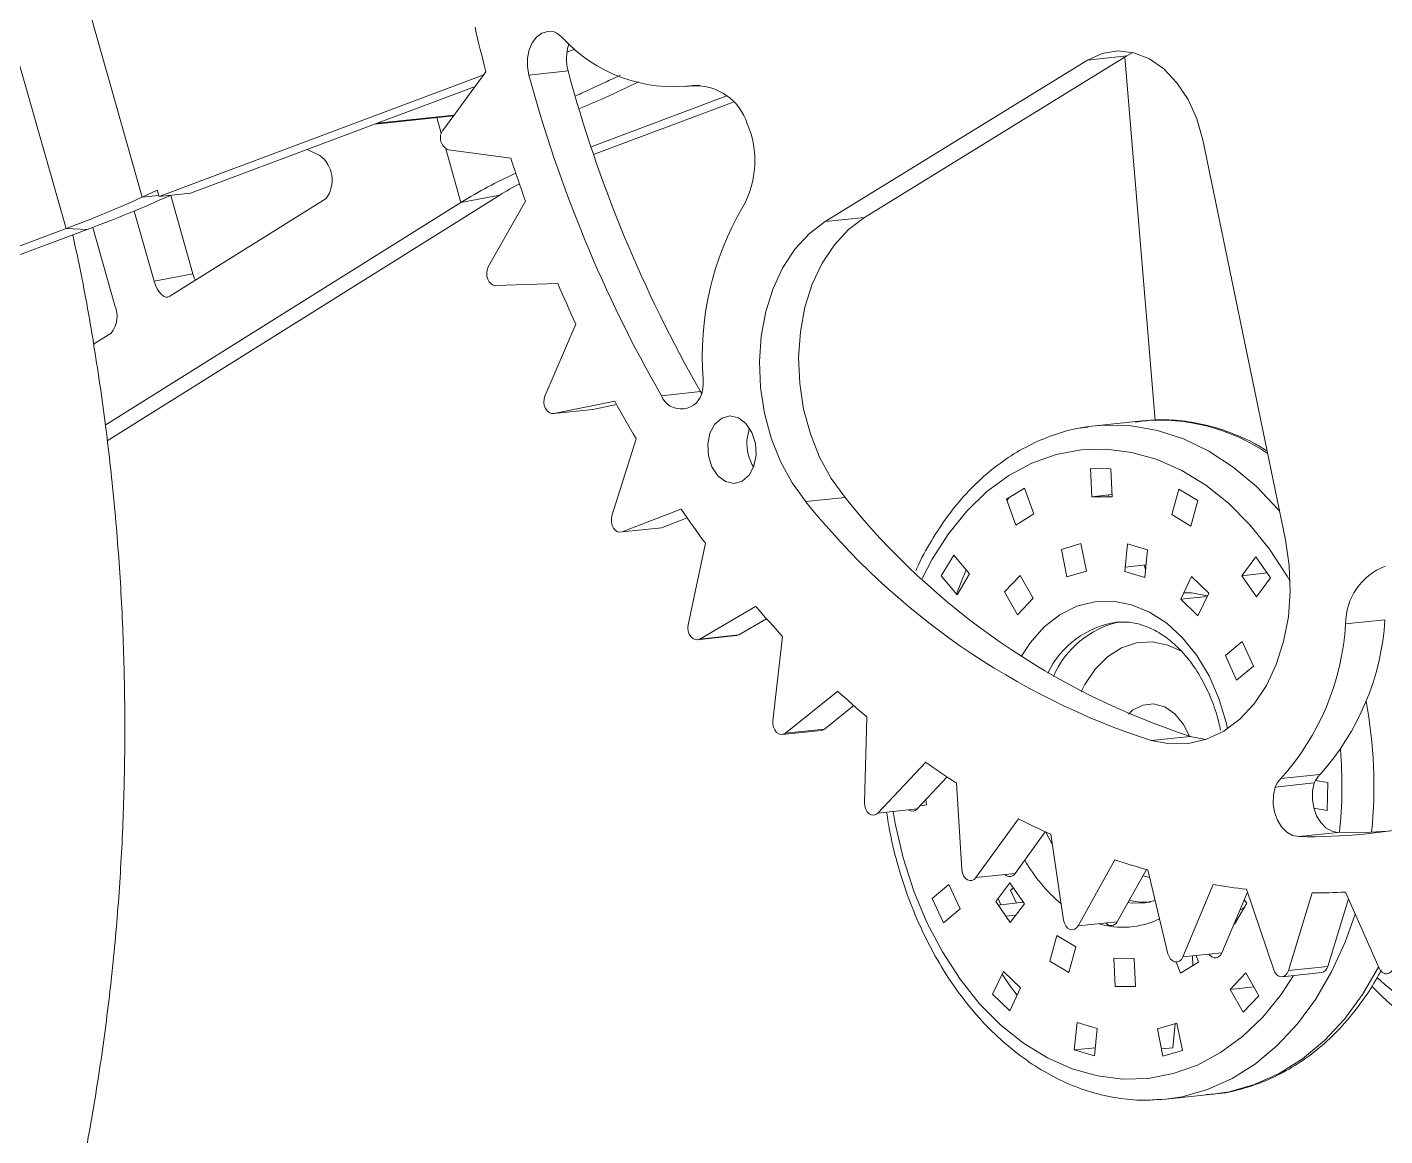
# Model space of a CAD drawing. Header units: millimetres. Extents: x -696 to 165, y -344 to 645.
# Drawn here: x -462.4 to -342.1, y -134.4 to -36.2 of the extents above; entities that cross this region are included whole.
import ezdxf

# ---------------------------------------------------------------- set-up
doc = ezdxf.new("R2010")
doc.units = ezdxf.units.MM

msp = doc.modelspace()

# ---------------------------------------------------------------- linework, layer by layer
at = {"color": 8, "linetype": 'Continuous', "lineweight": 15}
for p, q in [((-468.4, -20.69), (-458.94, -54.05)), ((-452.18, -51.26), (-460.54, -21.79)), ((-403, -41.34), (-403.39, -41.38)), ((-431.34, -44.71), (-424.55, -43.99)), ((-426.07, -44.21), (-425.68, -45.6)), ((-425.29, -46.98), (-423.94, -51.72)), ((-452.18, -51.26), (-450.72, -51.11)), ((-375.34, -77.87), (-375.55, -78.14)), ((-372.12, -107.45), (-371.54, -108.59)), ((-363.51, -111.39), (-362.9, -111.53)), ((-354.89, -114.41), (-354.51, -114.2))]:
    msp.add_line(p, q, dxfattribs=at)
at = {"color": 7, "linetype": 'Continuous', "lineweight": 15}
for p, q in [((-414.55, -38.41), (-413.84, -38.14)), ((-364.38, -38.45), (-364.93, -38.75)), ((-391.65, -53.42), (-368.4, -39.11)), ((-364.93, -38.75), (-368.4, -39.11)), ((-365.09, -38.85), (-362.41, -71.01)), ((-450.69, -51.21), (-421.92, -40.42)), ((-414.44, -40.08), (-417.92, -40.45)), ((-447.91, -50.92), (-422.69, -41.46)), ((-404.06, -41.47), (-402.78, -41.34)), ((-412.41, -46.8), (-400.37, -42.29)), ((-412.18, -47.47), (-399.8, -42.83)), ((-431.55, -44.78), (-424.6, -44.05)), ((-358.2, -46.17), (-350.87, -81.61)), ((-437.56, -47.04), (-436.45, -47.56)), ((-425.04, -47.07), (-419.51, -47.81)), ((-455.46, -71.46), (-423.94, -51.72)), ((-455.29, -72.86), (-420.5, -51.08)), ((-450.85, -50.65), (-452.18, -51.26)), ((-435.88, -51.37), (-449.73, -60.04)), ((-447.69, -58.05), (-449.66, -51.1)), ((-420.5, -51.08), (-423.94, -51.72)), ((-421.52, -57.44), (-418.22, -51.62)), ((-451.13, -58.69), (-452.89, -52.49)), ((-458.94, -54.05), (-562.4, -92.78)), ((-457.07, -54.13), (-560.53, -92.86)), ((-458.94, -54.05), (-457.07, -54.13)), ((-456.57, -53.94), (-454.61, -60.87)), ((-391.65, -53.42), (-388.17, -53.06)), ((-420.87, -59.09), (-415.36, -58.91)), ((-416.5, -68.89), (-413.76, -62.51)), ((-454.94, -63.31), (-456.51, -64.29)), ((-415.72, -70.43), (-410.31, -69.33)), ((-412.24, -70.07), (-410.14, -69.64)), ((-363.56, -71.08), (-367.73, -71.52)), ((-410.56, -79.51), (-408.42, -72.66)), ((-366.34, -75.32), (-368.14, -75.31)), ((-366.23, -77.82), (-366.34, -75.32)), ((-389.9, -77.87), (-393.37, -78.24)), ((-373.16, -79.31), (-374, -77.03)), ((-366.49, -77.81), (-366.55, -77.65)), ((-409.66, -80.92), (-404.44, -78.91)), ((-406.18, -80.56), (-403.9, -79.68)), ((-403.79, -89.14), (-402.28, -81.93)), ((-368.5, -84.4), (-368.99, -81.96)), ((-354.73, -84.8), (-353.44, -86.66)), ((-402.78, -90.41), (-397.82, -87.52)), ((-360.14, -86.89), (-358.62, -88.36)), ((-399.31, -90.04), (-396.86, -88.62)), ((-342.06, -88.7), (-345.53, -89.06)), ((-402.78, -90.41), (-399.31, -90.04)), ((-396.29, -97.66), (-395.43, -90.18)), ((-395.19, -98.75), (-390.55, -95.03)), ((-391.71, -98.39), (-389.12, -96.31)), ((-388.17, -104.92), (-387.98, -97.29)), ((-395.48, -98.88), (-392, -98.51)), ((-395.19, -98.75), (-391.71, -98.39)), ((-386.99, -105.84), (-382.75, -101.33)), ((-383.51, -105.47), (-380.84, -102.63)), ((-379.54, -110.84), (-380.02, -103.17)), ((-378.3, -111.55), (-374.52, -106.33)), ((-374.82, -111.19), (-372.15, -107.49)), ((-370.53, -115.32), (-371.67, -107.71)), ((-346.21, -107.55), (-349.68, -107.91)), ((-369.25, -115.82), (-365.98, -109.96)), ((-365.77, -115.46), (-363.19, -110.83)), ((-361.28, -118.29), (-363.06, -110.87)), ((-374, -113.88), (-375.29, -112.02)), ((-356.49, -118.22), (-354.23, -112.83)), ((-351.91, -119.71), (-354.31, -112.58)), ((-350.6, -119.79), (-348.5, -112.91)), ((-342.57, -119.57), (-345.55, -112.83)), ((-362.4, -113.59), (-363.34, -113.78)), ((-347.12, -119.42), (-345.29, -113.42)), ((-351.16, -120.34), (-347.68, -119.97)), ((-350.6, -119.79), (-347.12, -119.42)), ((-375.3, -123.34), (-374.34, -121.33)), ((-367.8, -127.34), (-367.55, -124.91)), ((-360.85, -126.62), (-360.63, -124.48)), ((-361.48, -131.19), (-357.31, -130.75))]:
    msp.add_line(p, q, dxfattribs=at)
at = {"color": 144, "linetype": 'Continuous', "lineweight": 0}
for p, q in [((-388.17, -53.06), (-364.93, -38.75)), ((-425.54, -45.34), (-421.73, -40.16)), ((-450.69, -51.21), (-450.85, -50.65)), ((-447.91, -50.92), (-450.69, -51.21)), ((-451.13, -58.69), (-447.69, -58.05)), ((-406.18, -68.85), (-402.71, -68.49)), ((-402.71, -68.49), (-402.62, -68.63)), ((-415.72, -70.43), (-412.24, -70.07)), ((-368.32, -71.59), (-367.73, -71.52)), ((-368.14, -75.31), (-368.02, -77.8)), ((-374, -77.03), (-375.59, -78.03)), ((-375.59, -78.03), (-374.75, -80.32)), ((-366.24, -77.62), (-368.02, -77.8)), ((-368.02, -77.8), (-366.23, -77.82)), ((-360.32, -77.12), (-360.94, -79.39)), ((-360.2, -77.18), (-360.34, -77.2)), ((-358.63, -78.14), (-360.32, -77.12)), ((-359.25, -80.42), (-358.63, -78.14)), ((-374.75, -80.32), (-373.16, -79.31)), ((-360.94, -79.39), (-359.25, -80.42)), ((-409.66, -80.92), (-406.18, -80.56)), ((-380.27, -82.97), (-381.38, -84.81)), ((-378.86, -84.64), (-380.27, -82.97)), ((-368.99, -81.96), (-370.72, -82.47)), ((-370.72, -82.47), (-370.23, -84.91)), ((-364.86, -81.98), (-365.11, -84.42)), ((-363.08, -82.51), (-364.86, -81.98)), ((-363.33, -84.95), (-363.08, -82.51)), ((-363.22, -83.84), (-365.07, -84.04)), ((-363.35, -83.86), (-363.29, -84.18)), ((-363.29, -84.18), (-363.25, -84.17)), ((-353.48, -83.14), (-354.73, -84.8)), ((-352.19, -85), (-353.48, -83.14)), ((-381.38, -84.81), (-379.97, -86.49)), ((-379.97, -86.49), (-378.86, -84.64)), ((-374.39, -84.78), (-375.77, -86.24)), ((-373.24, -86.8), (-374.39, -84.78)), ((-370.23, -84.91), (-368.5, -84.4)), ((-365.11, -84.42), (-363.33, -84.95)), ((-359.18, -84.88), (-360.14, -86.89)), ((-357.66, -86.35), (-359.18, -84.88)), ((-352.49, -84.56), (-354.73, -84.8)), ((-353.44, -86.66), (-352.19, -85)), ((-375.77, -86.24), (-374.62, -88.26)), ((-358.62, -88.36), (-357.66, -86.35)), ((-374.62, -88.26), (-373.24, -86.8)), ((-357.8, -86.64), (-360.14, -86.89)), ((-403, -90.48), (-399.52, -90.11)), ((-354.69, -90.64), (-356.19, -91.88)), ((-353.69, -92.81), (-354.69, -90.64)), ((-356.19, -91.88), (-355.19, -94.05)), ((-355.19, -94.05), (-353.69, -92.81)), ((-362.77, -99.4), (-359.3, -99.04)), ((-359.3, -99.04), (-357.95, -99.32)), ((-348.31, -103.16), (-351.78, -103.53)), ((-351.28, -102.78), (-347.81, -102.41)), ((-347.1, -103.11), (-348.2, -102.95)), ((-347.17, -105.59), (-347.1, -103.11)), ((-382.67, -105.11), (-382.73, -104.64)), ((-386.99, -105.84), (-383.51, -105.47)), ((-383.24, -105.19), (-382.67, -105.11)), ((-348.35, -105.41), (-347.17, -105.59)), ((-378.3, -111.55), (-374.82, -111.19)), ((-380.69, -112.16), (-382.18, -113.4)), ((-379.69, -114.33), (-380.69, -112.16)), ((-375.29, -112.02), (-376.54, -113.68)), ((-374.98, -112.46), (-375.23, -112.67)), ((-375.23, -112.67), (-374.71, -113.81)), ((-359.97, -118.58), (-357.27, -112.16)), ((-382.18, -113.4), (-381.18, -115.57)), ((-376.54, -113.68), (-375.25, -115.54)), ((-374.1, -113.74), (-376.34, -113.98)), ((-376.08, -113.95), (-376.32, -113.39)), ((-375.25, -115.54), (-374, -113.88)), ((-355.39, -115.67), (-354.28, -113.82)), ((-354.28, -113.82), (-354.52, -113.53)), ((-381.18, -115.57), (-379.69, -114.33)), ((-374.76, -114.89), (-375.64, -114.98)), ((-369.25, -115.82), (-365.77, -115.46)), ((-371.12, -116.67), (-371.75, -118.94)), ((-369.44, -117.69), (-371.12, -116.67)), ((-355.41, -115.64), (-355.39, -115.67)), ((-370.06, -119.97), (-369.44, -117.69)), ((-371.75, -118.94), (-370.06, -119.97)), ((-366.07, -118.7), (-365.95, -121.19)), ((-364.28, -118.71), (-366.07, -118.7)), ((-364.16, -121.2), (-364.28, -118.71)), ((-360.54, -119.03), (-360.17, -120.03)), ((-360.17, -120.03), (-358.58, -119.03)), ((-359.97, -118.58), (-356.49, -118.22)), ((-359.1, -118.49), (-359.06, -119.33)), ((-358.58, -119.03), (-358.79, -118.46)), ((-375.86, -119.86), (-376.82, -121.87)), ((-374.34, -121.33), (-375.86, -119.86)), ((-354.38, -120), (-355.76, -121.45)), ((-353.22, -122.02), (-354.38, -120)), ((-365.95, -121.19), (-364.16, -121.2)), ((-353.67, -121.23), (-355.76, -121.45)), ((-355.76, -121.45), (-354.61, -123.48)), ((-376.82, -121.87), (-375.3, -123.34)), ((-354.61, -123.48), (-353.22, -122.02)), ((-369.32, -124.38), (-369.58, -126.82)), ((-367.55, -124.91), (-369.32, -124.38)), ((-360.48, -124.44), (-362.21, -124.94)), ((-362.21, -124.94), (-361.72, -127.38)), ((-359.99, -126.88), (-360.48, -124.44)), ((-367.73, -126.62), (-369.58, -126.82)), ((-369.58, -126.82), (-367.8, -127.34)), ((-360.85, -126.62), (-361.86, -126.72)), ((-361.72, -127.38), (-359.99, -126.88)), ((-361.84, -131.22), (-361.98, -131.23)), ((-361.48, -131.19), (-361.84, -131.22))]:
    msp.add_line(p, q, dxfattribs=at)
at = {"color": 7, "linetype": 'Continuous', "lineweight": 15, "flags": 128}
for points in [[(-417.92, -40.45), (-418.05, -39.69), (-418.04, -38.94), (-417.9, -38.22), (-417.62, -37.59), (-417.24, -37.08), (-416.76, -36.74), (-416.24, -36.58), (-415.69, -36.61)], [(-368.4, -39.11), (-367.1, -38.52), (-365.71, -38.31), (-364.31, -38.47), (-362.93, -39.01), (-361.64, -39.9), (-360.48, -41.12), (-359.5, -42.6), (-358.73, -44.31), (-358.2, -46.17)], [(-393.37, -78.24), (-394.59, -76.57), (-395.63, -74.67), (-396.45, -72.61), (-397.04, -70.41), (-397.39, -68.13), (-397.49, -65.83), (-397.33, -63.57), (-396.92, -61.39), (-396.27, -59.34), (-395.4, -57.48), (-394.32, -55.85), (-393.06, -54.49), (-391.65, -53.42)], [(-388.17, -53.06), (-389.58, -54.12), (-390.84, -55.49), (-391.92, -57.12), (-392.8, -58.98), (-393.45, -61.02), (-393.85, -63.2), (-394.01, -65.47), (-393.92, -67.77), (-393.57, -70.04), (-392.97, -72.24), (-392.15, -74.31), (-391.12, -76.2), (-389.9, -77.87)], [(-421.52, -57.44), (-421.61, -57.69), (-421.66, -57.96), (-421.64, -58.25), (-421.56, -58.52), (-421.44, -58.76), (-421.27, -58.94), (-421.08, -59.06), (-420.87, -59.09)], [(-402.07, -73.15), (-402.01, -74.19), (-401.69, -75.16), (-401.16, -75.95), (-400.49, -76.46), (-399.74, -76.62), (-399.02, -76.43), (-398.4, -75.9), (-397.97, -75.1), (-397.77, -74.11), (-397.83, -73.08), (-398.15, -72.1), (-398.68, -71.32), (-399.35, -70.81), (-400.1, -70.64), (-400.82, -70.83), (-401.44, -71.37), (-401.87, -72.17), (-402.07, -73.15)], [(-398.36, -71.72), (-398.4, -71.81), (-398.59, -72.79)], [(-350.87, -81.61), (-350.53, -83.89), (-350.44, -86.19), (-350.61, -88.45), (-351.03, -90.63), (-351.68, -92.67), (-352.56, -94.52), (-353.65, -96.15), (-354.91, -97.5), (-356.33, -98.56), (-357.86, -99.29), (-359.47, -99.68), (-361.12, -99.71), (-362.77, -99.4)], [(-403.79, -89.14), (-403.82, -89.42), (-403.79, -89.71), (-403.7, -89.98), (-403.56, -90.2), (-403.38, -90.37), (-403.19, -90.46), (-402.98, -90.48), (-402.78, -90.41)], [(-399.31, -90.04), (-399.5, -90.11), (-399.52, -90.11)], [(-359.38, -99.01), (-359.91, -97.97), (-360.67, -97.05), (-361.57, -96.43), (-362.55, -96.16), (-363.51, -96.26), (-364.41, -96.72), (-364.79, -97.06)], [(-396.29, -97.66), (-396.29, -97.94), (-396.24, -98.22), (-396.13, -98.47), (-395.97, -98.68), (-395.78, -98.82), (-395.58, -98.88), (-395.38, -98.85), (-395.19, -98.75)], [(-391.71, -98.39), (-391.9, -98.49), (-392, -98.51)], [(-348.31, -103.16), (-348.46, -103.87), (-348.48, -104.63), (-348.36, -105.38), (-348.1, -106.08), (-347.74, -106.68), (-347.28, -107.15), (-346.76, -107.44), (-346.21, -107.55)], [(-349.68, -107.91), (-350.23, -107.81), (-350.75, -107.51), (-351.21, -107.05), (-351.58, -106.45), (-351.83, -105.75), (-351.95, -105), (-351.94, -104.24), (-351.78, -103.53)], [(-341.81, -107.44), (-343.34, -107.52), (-346.21, -107.55)], [(-351.91, -119.71), (-351.8, -119.96), (-351.64, -120.16), (-351.45, -120.29), (-351.24, -120.34), (-351.04, -120.31), (-350.85, -120.2), (-350.7, -120.02), (-350.6, -119.79)], [(-342.57, -119.57), (-342.43, -119.8), (-342.26, -119.97), (-342.06, -120.07), (-341.85, -120.09), (-341.66, -120.02), (-341.48, -119.88), (-341.35, -119.68), (-341.27, -119.42)]]:
    msp.add_lwpolyline(points, dxfattribs=at)
at = {"color": 144, "linetype": 'Continuous', "lineweight": 0, "flags": 128}
for points in [[(-449.73, -60.04), (-449.91, -60.11), (-450.1, -60.11), (-450.3, -60.03), (-450.5, -59.87), (-450.69, -59.65), (-450.86, -59.38), (-451.01, -59.05), (-451.13, -58.69)], [(-447.69, -58.05), (-447.57, -58.41), (-447.48, -58.63)], [(-416.5, -68.89), (-416.57, -69.15), (-416.59, -69.43), (-416.55, -69.71), (-416.45, -69.98), (-416.31, -70.19), (-416.13, -70.35), (-415.92, -70.43), (-415.72, -70.43)], [(-369.36, -71.77), (-369.19, -71.74), (-368.32, -71.59)], [(-367.73, -71.52), (-366.88, -71.45), (-364.55, -71.51), (-362.22, -71.92), (-359.91, -72.68), (-357.67, -73.77), (-355.5, -75.19), (-353.44, -76.91), (-351.51, -78.92), (-351.41, -79.04)], [(-410.56, -79.51), (-410.61, -79.78), (-410.6, -80.06), (-410.54, -80.34), (-410.42, -80.59), (-410.26, -80.78), (-410.07, -80.91), (-409.86, -80.95), (-409.66, -80.92)], [(-406.18, -80.56), (-406.39, -80.59), (-406.45, -80.58)], [(-374.29, -91.95), (-373.47, -90.71), (-372.24, -89.33), (-370.86, -88.26), (-369.35, -87.51), (-367.77, -87.11), (-366.14, -87.06), (-364.51, -87.37), (-362.91, -88.02), (-361.39, -89.01), (-359.98, -90.3), (-358.72, -91.87), (-357.64, -93.68), (-356.77, -95.68)], [(-356.77, -95.68), (-356.12, -97.82), (-356, -98.35)], [(-388.17, -104.92), (-388.14, -105.21), (-388.06, -105.48), (-387.93, -105.72), (-387.76, -105.89), (-387.57, -106), (-387.36, -106.03), (-387.16, -105.97), (-386.99, -105.84)], [(-379.54, -110.84), (-379.49, -111.12), (-379.39, -111.38), (-379.24, -111.59), (-379.06, -111.74), (-378.85, -111.81), (-378.65, -111.81), (-378.46, -111.72), (-378.3, -111.55)], [(-370.53, -115.32), (-370.46, -115.59), (-370.34, -115.83), (-370.17, -116.02), (-369.98, -116.14), (-369.77, -116.18), (-369.57, -116.13), (-369.39, -116.01), (-369.25, -115.82)], [(-344.69, -114.78), (-345.57, -117.26), (-346.78, -119.91), (-348.2, -122.34), (-349.81, -124.52), (-351.59, -126.43), (-353.53, -128.05), (-355.6, -129.35), (-357.77, -130.33), (-360.02, -130.96), (-361.48, -131.19)], [(-361.28, -118.29), (-361.18, -118.55), (-361.04, -118.77), (-360.86, -118.93), (-360.66, -119.02), (-360.46, -119.02), (-360.26, -118.95), (-360.09, -118.8), (-359.97, -118.58)], [(-356.49, -118.22), (-356.62, -118.43), (-356.79, -118.58), (-356.98, -118.66), (-357.19, -118.65), (-357.39, -118.57), (-357.57, -118.41), (-357.62, -118.33)]]:
    msp.add_lwpolyline(points, dxfattribs=at)
at = {"color": 8, "linetype": 'Continuous', "lineweight": 15, "flags": 128}
for points in [[(-350.45, -85.32), (-350.72, -84.85), (-352.28, -82.44), (-354.02, -80.28), (-355.91, -78.38), (-357.92, -76.77), (-360.04, -75.47), (-362.23, -74.5), (-364.47, -73.87), (-366.72, -73.59), (-368.97, -73.66), (-371.18, -74.07), (-373.33, -74.84), (-375.38, -75.93), (-377.32, -77.35), (-379.11, -79.08), (-380.74, -81.08), (-382.18, -83.34), (-383.06, -85.05)], [(-379.17, -84.28), (-379.47, -85), (-380.01, -86.44)], [(-357.77, -86.58), (-359.19, -86.33), (-359.87, -86.31)], [(-360.08, -91.49), (-361.3, -90.94), (-362.69, -90.67), (-364.08, -90.76), (-365.41, -91.2), (-366.64, -91.98), (-367.73, -93.07), (-368.65, -94.43), (-368.98, -95.08)], [(-385.64, -105.7), (-385.45, -106.77), (-384.75, -109.81), (-383.81, -112.74), (-382.65, -115.53), (-381.27, -118.14), (-379.71, -120.55), (-377.97, -122.72), (-376.08, -124.62), (-374.07, -126.22), (-371.95, -127.52), (-369.76, -128.49), (-367.52, -129.12), (-365.27, -129.41), (-363.02, -129.34), (-360.81, -128.92), (-358.66, -128.16), (-356.61, -127.06), (-354.67, -125.64), (-352.88, -123.92), (-351.25, -121.91), (-350.15, -120.23)], [(-342.73, -120.39), (-342.03, -121.04), (-340.02, -122.65), (-337.9, -123.95), (-335.71, -124.92), (-333.47, -125.55), (-331.22, -125.83), (-328.97, -125.77), (-326.76, -125.35), (-324.61, -124.59), (-322.56, -123.49), (-320.62, -122.07), (-318.83, -120.35), (-317.2, -118.34), (-315.76, -116.08), (-314.52, -113.59), (-313.5, -110.9), (-313.09, -109.56)], [(-364.83, -113.76), (-364.44, -113.8), (-363.34, -113.79)], [(-362.83, -113.73), (-363.75, -113.73), (-364.73, -113.58)], [(-375.97, -120.1), (-375.31, -121.07), (-374.65, -121.98)], [(-357.31, -130.75), (-355.85, -130.53), (-353.6, -129.89), (-351.43, -128.92), (-349.36, -127.61), (-347.42, -125.99), (-345.64, -124.08), (-344.03, -121.9), (-342.61, -119.47)]]:
    msp.add_lwpolyline(points, dxfattribs=at)
at = {"color": 7, "linetype": 'Continuous', "lineweight": 15}
for centre, radius, start, end in [((-288.48, -5.67), 137.64, 192.8155, 194.5142), ((-405.07, -28.09), 13.39, 222.2242, 277.1673), ((-410.65, -39), 3.94, 160.4602, 195.8406), ((-302.32, -9.32), 119.71, 195.0724, 209.8228), ((-298.85, -8.95), 119.71, 195.0724, 209.8228), ((-403.16, -46.19), 4.81, 17.125, 92.8188), ((-424.63, -46.01), 1.13, 143.5794, 248.8179), ((-406.23, -48.04), 8.34, 330.7082, 23.1158), ((-294.06, -7.31), 131.83, 197.8951, 199.6433), ((-398.47, -93.51), 48.94, 114.9064, 121.3612), ((-403.23, -78.87), 32.72, 118.3295, 121.8579), ((-494.15, 40.94), 101.3, 290.338, 294.4746), ((-497.37, 54.54), 115.9, 290.3482, 294.2831), ((-376.38, -65.36), 26.17, 149.6244, 184.43), ((-301.57, -10.27), 123.75, 203.1465, 204.9701), ((-456.81, -61.81), 2.39, 321.2641, 23.2959), ((-310.27, -14.67), 114, 208.6477, 210.5738), ((-394.66, -73.09), 3.94, 175.639, 212.1405), ((-339.13, -37.16), 65.08, 218.7276, 251.9494), ((-319.29, -20.43), 103.29, 214.4807, 216.5378), ((-342.61, -37.53), 65.08, 218.7276, 251.9494), ((-327.85, -27.27), 92.33, 220.7306, 222.9473), ((-364.54, -87.33), 22.53, 317.9838, 356.523), ((-368.02, -87.7), 22.53, 317.9838, 356.523), ((-335.26, -34.72), 81.82, 227.4809, 229.8837), ((-341.06, -42.22), 72.34, 234.8046, 237.4131), ((-348.76, -58), 49.93, 268.9372, 295.4284), ((-345.06, -49.13), 64.34, 242.7486, 245.5689), ((-347.35, -54.87), 58.16, 251.312, 254.3288), ((-348.29, -58.93), 53.99, 260.4233, 263.5937), ((-348.43, -60.99), 51.92, 269.927, 273.1808), ((-347.81, -119.28), 0.703, 280.4775, 348.5874)]:
    msp.add_arc(centre, radius, start, end, dxfattribs=at)
at = {"color": 144, "linetype": 'Continuous', "lineweight": 0}
for centre, radius, start, end in [((-416.53, -38.61), 2.16, 44.4036, 67.0691), ((-438.14, -49.76), 2.78, 324.5058, 52.4797), ((-406.46, -67.62), 4, 348.4224, 3.4469), ((-404.42, -68.13), 1.9, 202.4002, 350.9513), ((-340.08, -89.04), 5.45, 110.9912, 180.3025), ((-384.49, -103.44), 41.46, 354.3506, 10.4676), ((-349.43, -104.55), 2.56, 136.2101, 156.4592), ((-345.96, -104.18), 2.56, 136.2101, 156.4592), ((-383.93, -105.11), 0.553, 233.2122, 318.7625), ((-361.94, -103.25), 13.79, 209.338, 230.3398), ((-375.3, -110.88), 0.575, 225.1332, 326.8416), ((-365.28, -108.38), 7.57, 253.2331, 295.5043), ((-366.31, -115.2), 0.598, 217.4501, 334.5246)]:
    msp.add_arc(centre, radius, start, end, dxfattribs=at)
at = {"color": 8, "linetype": 'Continuous', "lineweight": 15}
for centre, radius, start, end in [((-362.07, -88.14), 17.13, 55.8332, 95.0027), ((-364.57, -96.99), 8.18, 98.8141, 154.1729), ((-363.75, -97.07), 8.38, 102.5877, 156.4587), ((-384.16, -103.45), 38.3, 353.8556, 4.8483)]:
    msp.add_arc(centre, radius, start, end, dxfattribs=at)
at = {"color": 7, "linetype": 'Continuous', "lineweight": 15}
for points, knots in [([(-605.86, 66.34), (-606.94, 66.04), (-609.76, 65.26), (-614.28, 63.72), (-619.4, 61.68), (-624.42, 59.33), (-629.34, 56.69), (-634.15, 53.75), (-638.85, 50.53), (-643.42, 47.02), (-647.86, 43.23), (-652.15, 39.17), (-656.29, 34.85), (-660.26, 30.28), (-664.06, 25.45), (-667.68, 20.39), (-671.11, 15.11), (-674.34, 9.61), (-677.37, 3.91), (-680.18, -1.98), (-682.78, -8.04), (-685.16, -14.27), (-687.32, -20.65), (-689.24, -27.16), (-690.93, -33.79), (-692.39, -40.53), (-693.61, -47.36), (-694.59, -54.27), (-695.33, -61.25), (-695.83, -68.28), (-696.09, -75.35), (-696.11, -82.45), (-695.89, -89.55), (-695.43, -96.66), (-694.73, -103.75), (-693.79, -110.81), (-692.62, -117.83), (-691.21, -124.79), (-689.57, -131.69), (-687.7, -138.5), (-685.6, -145.22), (-683.28, -151.82), (-680.74, -158.31), (-677.99, -164.67), (-675.02, -170.87), (-671.85, -176.92), (-668.48, -182.79), (-664.9, -188.48), (-661.14, -193.98), (-657.2, -199.26), (-653.08, -204.32), (-648.79, -209.14), (-644.34, -213.72), (-639.74, -218.04), (-635, -222.1), (-630.14, -225.88), (-625.15, -229.37), (-620.06, -232.56), (-614.88, -235.46), (-609.61, -238.04), (-604.28, -240.32), (-598.89, -242.27), (-593.46, -243.91), (-588, -245.23), (-582.52, -246.23), (-577.04, -246.91), (-571.55, -247.27), (-566.09, -247.31), (-560.65, -247.04), (-555.24, -246.44), (-549.88, -245.54), (-544.57, -244.33), (-539.33, -242.8), (-534.16, -240.98), (-529.07, -238.85), (-524.08, -236.42), (-519.18, -233.7), (-514.4, -230.68), (-509.73, -227.38), (-505.2, -223.8), (-500.8, -219.94), (-496.55, -215.81), (-492.45, -211.42), (-488.53, -206.78), (-484.77, -201.89), (-481.21, -196.77), (-477.83, -191.42), (-474.65, -185.87), (-471.68, -180.12), (-468.92, -174.18), (-466.38, -168.07), (-464.06, -161.8), (-461.97, -155.39), (-460.11, -148.84), (-458.48, -142.18), (-457.08, -135.42), (-455.93, -128.56), (-455.01, -121.63), (-454.33, -114.64), (-453.9, -107.59), (-453.7, -100.52), (-453.75, -93.42), (-454.03, -86.31), (-454.56, -79.21), (-455.32, -72.12), (-456.33, -65.07), (-457.34, -59.23), (-458.09, -55.76), (-458.34, -54.61)], [0, 0, 0, 0, 0.005568, 0.014664, 0.023775, 0.032915, 0.042089, 0.051302, 0.060558, 0.069859, 0.079206, 0.088599, 0.098037, 0.107516, 0.117035, 0.126588, 0.136171, 0.14578, 0.155411, 0.165058, 0.174718, 0.184388, 0.194064, 0.203744, 0.213426, 0.223109, 0.23279, 0.242469, 0.252147, 0.261823, 0.271497, 0.281169, 0.290841, 0.300512, 0.310183, 0.319856, 0.32953, 0.339206, 0.348885, 0.358568, 0.368254, 0.377945, 0.387641, 0.397342, 0.407048, 0.416757, 0.42647, 0.436185, 0.445899, 0.45561, 0.465315, 0.475011, 0.484693, 0.494358, 0.503999, 0.513613, 0.523193, 0.532735, 0.542235, 0.55169, 0.561096, 0.570453, 0.579761, 0.589021, 0.598236, 0.607411, 0.616551, 0.625662, 0.634752, 0.643828, 0.652898, 0.661968, 0.671047, 0.680142, 0.68926, 0.698408, 0.707592, 0.716817, 0.726084, 0.735398, 0.744757, 0.754163, 0.763612, 0.773102, 0.78263, 0.792192, 0.801783, 0.811398, 0.821033, 0.830684, 0.840347, 0.850019, 0.859697, 0.869378, 0.87906, 0.888742, 0.898423, 0.908102, 0.917779, 0.927454, 0.937128, 0.9468, 0.956471, 0.966142, 0.975814, 0.985487, 0.995161, 1, 1, 1, 1]), ([(-352.5, -73.75), (-352.84, -73.54), (-353.9, -72.87), (-355.76, -72.08), (-358.03, -71.37), (-360.33, -71.01), (-362.39, -70.94), (-363.66, -71.12), (-364.18, -71.19)], [0, 0, 0, 0, 0.095323, 0.290499, 0.484519, 0.677286, 0.86892, 1, 1, 1, 1]), ([(-368.35, -71.63), (-368.59, -71.65), (-369.58, -71.75), (-371.27, -72.25), (-373.41, -73.11), (-375.45, -74.29), (-377.38, -75.75), (-379.17, -77.49), (-380.82, -79.47), (-382.27, -81.7), (-383.2, -83.35), (-383.59, -84.3), (-383.62, -84.38)], [0, 0, 0, 0, 0.0367078, 0.1543036, 0.271962, 0.3899996, 0.5086352, 0.6279572, 0.7479328, 0.8684468, 0.9893511, 1, 1, 1, 1]), ([(-365.84, -88.92), (-365.41, -88.9), (-364.56, -88.88), (-363.24, -89.24), (-361.94, -89.88), (-360.71, -90.82), (-359.57, -92.01), (-358.56, -93.43), (-357.8, -94.87), (-357.28, -96.13), (-356.89, -97.26), (-356.72, -98.03), (-356.62, -98.48)], [0, 0, 0, 0, 0.116624, 0.236737, 0.353073, 0.465919, 0.576734, 0.686635, 0.796242, 0.867685, 0.923655, 1, 1, 1, 1]), ([(-386.21, -105.76), (-386.12, -106.38), (-385.86, -108.02), (-385.2, -110.61), (-384.26, -113.5), (-383.1, -116.25), (-381.75, -118.86), (-380.21, -121.28), (-378.5, -123.49), (-376.63, -125.46), (-374.63, -127.18), (-372.52, -128.62), (-370.33, -129.77), (-368.07, -130.61), (-365.78, -131.12), (-363.7, -131.33), (-362.4, -131.23), (-361.87, -131.19)], [0, 0, 0, 0, 0.043066, 0.113237, 0.183441, 0.253687, 0.323979, 0.394314, 0.464671, 0.535006, 0.605253, 0.675325, 0.745119, 0.814536, 0.883513, 0.952055, 1, 1, 1, 1]), ([(-357.89, -130.76), (-357.6, -130.75), (-356.56, -130.72), (-354.78, -130.33), (-352.61, -129.6), (-350.52, -128.55), (-348.54, -127.23), (-346.68, -125.62), (-344.97, -123.74), (-343.51, -121.78), (-342.7, -120.35), (-342.34, -119.71)], [0, 0, 0, 0, 0.046109, 0.166998, 0.28783, 0.408909, 0.530515, 0.6528, 0.775786, 0.899388, 1, 1, 1, 1]), ([(-343.2, -121.18), (-342.69, -121.69), (-341.55, -122.84), (-339.61, -124.31), (-337.46, -125.62), (-335.23, -126.62), (-332.96, -127.32), (-330.66, -127.68), (-328.59, -127.76), (-327.32, -127.58), (-326.81, -127.51)], [0, 0, 0, 0, 0.1093359, 0.2443421, 0.3789208, 0.5128711, 0.646028, 0.7783249, 0.9098438, 1, 1, 1, 1])]:
    msp.add_open_spline(points, degree=3, knots=knots, dxfattribs=at)
at = {"color": 144, "linetype": 'Continuous', "lineweight": 0}
for points, knots in [([(-413.76, -42.28), (-413.3, -42.07), (-412.61, -41.75), (-411.46, -41.22), (-410.59, -40.82), (-409.96, -40.53), (-409.79, -40.45)], [0, 0, 0, 0, 0.343484, 0.518989, 0.869998, 1, 1, 1, 1]), ([(-408.19, -41.05), (-409.18, -41.53), (-410.91, -42.36), (-412.67, -43.09), (-413.41, -43.4)], [0, 0, 0, 0, 0.577239, 1, 1, 1, 1])]:
    msp.add_open_spline(points, degree=3, knots=knots, dxfattribs=at)

doc.saveas('drawing.dxf')
